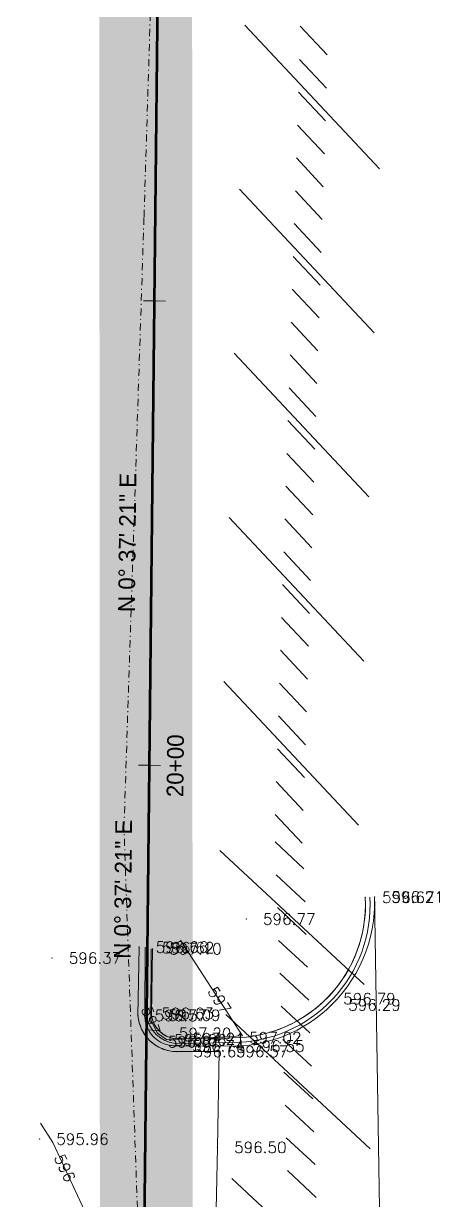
# Model space of a CAD drawing. Extents: x 2536931 to 2538613, y 7112513 to 7131087.
# Drawn here: x 2537889.8 to 2537934.6, y 7124609.3 to 7124736 of the extents above; entities that cross this region are included whole.
import ezdxf
from ezdxf.enums import TextEntityAlignment as Align

# ---------------------------------------------------------------- set-up
doc = ezdxf.new("R2010")
doc.units = 0
doc.header["$MEASUREMENT"] = 0
doc.linetypes.add('DGN Style 4', pattern=[1.524744, 0.762372, -0.381186, 0, -0.381186])
for name, color, linetype, lineweight in [('C-WATR-UGND', 4, 'Continuous', 53), ('C-WATR-UGND-ABANDON-100', 7, 'Continuous', 13), ('C-WATR-UGND-ABANDON-20', 7, 'Continuous', 13), ('D_ALIGN_WL_20_SCALE', 7, 'Continuous', 30), ('D_ALIGN_WL_CENTERLINE', 7, 'DGN Style 4', 30), ('distance', 54, 'Continuous', 0), ('PT', 7, 'Continuous', 0), ('PTELEV', 5, 'Continuous', 0), ('V-PVMT-CONC', 8, 'Continuous', 0), ('V-ROAD-CURB-BACK', 8, 'Continuous', 0), ('V-ROAD-CURB-FACE', 54, 'Continuous', 0), ('V-TINN-BRKL', 100, 'Continuous', 0), ('V-TOPO-MINR', 8, 'Continuous', 0)]:
    doc.layers.add(name, color=color, linetype=linetype, lineweight=lineweight)
doc.styles.add('PTXT', font='romans.shx')
doc.styles.add('ROMANS', font='romans.shx')
doc.styles.add('Style-BRIDGE', font='BRIDGE.shx')

msp = doc.modelspace()

# ---------------------------------------------------------------- linework, layer by layer
at = {"layer": 'C-WATR-UGND'}
msp.add_line((2537902.68, 7124591.1), (2537904.69, 7124775.99), dxfattribs=at)
at = {"layer": 'C-WATR-UGND-ABANDON-100', "linetype": 'Continuous'}
for p, q in [((2537913.65, 7124735.79), (2537928.17, 7124720.32)), ((2537913.09, 7124718.12), (2537927.6, 7124702.65)), ((2537912.53, 7124700.46), (2537927.04, 7124684.99)), ((2537911.96, 7124682.79), (2537926.48, 7124667.32)), ((2537911.4, 7124665.12), (2537925.91, 7124649.65)), ((2537910.98, 7124646.94), (2537926.51, 7124632.49)), ((2537911.62, 7124629.27), (2537927.16, 7124614.83)), ((2537912.26, 7124611.61), (2537927.8, 7124597.16))]:
    msp.add_line(p, q, dxfattribs=at)
at = {"layer": 'C-WATR-UGND-ABANDON-20', "linetype": 'Continuous'}
for p, q in [((2537919.63, 7124735.67), (2537922.53, 7124732.57)), ((2537919.56, 7124732.09), (2537922.46, 7124728.99)), ((2537919.45, 7124728.55), (2537922.35, 7124725.46)), ((2537919.34, 7124725.02), (2537922.24, 7124721.92)), ((2537919.22, 7124721.49), (2537922.12, 7124718.39)), ((2537919.11, 7124717.95), (2537922.01, 7124714.86)), ((2537918.99, 7124714.42), (2537921.9, 7124711.32)), ((2537918.88, 7124710.88), (2537921.78, 7124707.79)), ((2537918.77, 7124707.35), (2537921.67, 7124704.26)), ((2537918.65, 7124703.82), (2537921.55, 7124700.72)), ((2537918.54, 7124700.28), (2537921.44, 7124697.19)), ((2537918.43, 7124696.75), (2537921.33, 7124693.66)), ((2537918.31, 7124693.22), (2537921.21, 7124690.12)), ((2537918.2, 7124689.68), (2537921.1, 7124686.59)), ((2537918.08, 7124686.15), (2537920.99, 7124683.05)), ((2537917.97, 7124682.62), (2537920.87, 7124679.52)), ((2537917.86, 7124679.08), (2537920.76, 7124675.99)), ((2537917.74, 7124675.55), (2537920.64, 7124672.45)), ((2537917.63, 7124672.01), (2537920.53, 7124668.92)), ((2537917.51, 7124668.48), (2537920.42, 7124665.39)), ((2537917.4, 7124664.95), (2537920.3, 7124661.85)), ((2537917.29, 7124661.41), (2537920.19, 7124658.32)), ((2537917.17, 7124657.88), (2537920.08, 7124654.78)), ((2537917.06, 7124654.35), (2537919.96, 7124651.25)), ((2537916.95, 7124650.81), (2537919.85, 7124647.72)), ((2537916.93, 7124647.85), (2537920.04, 7124644.96)), ((2537917.06, 7124644.31), (2537920.16, 7124641.42)), ((2537917.18, 7124640.78), (2537920.29, 7124637.89)), ((2537917.31, 7124637.25), (2537920.42, 7124634.36)), ((2537917.44, 7124633.71), (2537920.55, 7124630.82)), ((2537917.57, 7124630.18), (2537920.67, 7124627.29)), ((2537917.75, 7124626.6), (2537920.85, 7124623.71)), ((2537917.88, 7124623.07), (2537920.98, 7124620.18)), ((2537918, 7124619.53), (2537921.11, 7124616.64)), ((2537918.13, 7124616), (2537921.24, 7124613.11)), ((2537918.26, 7124612.47), (2537921.37, 7124609.58))]:
    msp.add_line(p, q, dxfattribs=at)
at = {"layer": 'D_ALIGN_WL_20_SCALE', "color": 2, "lineweight": 13}
for p, q in [((2537903.93, 7124706.09), (2537902.73, 7124706.11)), ((2537903.93, 7124706.09), (2537905.13, 7124706.08)), ((2537903.39, 7124656.1), (2537902.19, 7124656.11)), ((2537903.39, 7124656.1), (2537904.59, 7124656.08))]:
    msp.add_line(p, q, dxfattribs=at)
at = {"layer": 'D_ALIGN_WL_CENTERLINE', "color": 2, "lineweight": 13}
for p, q in [((2537902.8, 7124715.12), (2537910.25, 7124955.28)), ((2537900.64, 7124649.31), (2537902.8, 7124715.12)), ((2537904.15, 7124550.01), (2537900.64, 7124649.31))]:
    msp.add_line(p, q, dxfattribs=at)
at = {"layer": 'distance', "color": 7, "linetype": 'Continuous', "lineweight": 0, "const_width": 10}
msp.add_lwpolyline([(2537903.05, 7124590.54), (2537902.97, 7124780.6)], dxfattribs=at)
at = {"layer": 'PT'}
for p in [(2537926.65, 7124641.89, 596.67), (2537927.65, 7124641.92, 596.2), (2537913.82, 7124639.54, 596.77), (2537902.26, 7124636.53, 596.66), (2537902.93, 7124636.46, 596.62), (2537903.72, 7124636.34, 597.1), (2537892.89, 7124635.35, 596.37), (2537922.47, 7124630.98, 596.79), (2537923.01, 7124630.3, 596.29), (2537902.15, 7124629.16, 596.57), (2537902.88, 7124629.38, 596.63), (2537903.6, 7124629.19, 597.09), (2537904.76, 7124627.23, 597.2), (2537903.56, 7124626.34, 596.6), (2537904.24, 7124626.53, 596.66), (2537906.17, 7124625.89, 596.73), (2537906.21, 7124626.65, 597.21), (2537912.33, 7124626.77, 597.02), (2537912.65, 7124625.86, 596.55), (2537906.32, 7124625.28, 596.69), (2537910.9, 7124625.29, 596.57), (2537891.54, 7124615.86, 595.96), (2537910.71, 7124614.97, 596.5)]:
    msp.add_point(p, dxfattribs=at)
at = {"layer": 'V-PVMT-CONC', "flags": 128}
msp.add_lwpolyline([(2537902.26, 7124636.53), (2537902.15, 7124629.16, 0.389038), (2537906.32, 7124625.28), (2537910.9, 7124625.29), (2537910.71, 7124614.97), (2537910.51, 7124604.93), (2537889.94, 7124605.27)], format="xyb", dxfattribs=at)
at = {"layer": 'V-ROAD-CURB-BACK', "flags": 128}
msp.add_lwpolyline([(2537926.65, 7124641.89, -0.429927), (2537912.33, 7124626.77), (2537906.21, 7124626.65, -0.343306), (2537903.6, 7124629.19), (2537903.72, 7124636.34)], format="xyb", dxfattribs=at)
at = {"layer": 'V-ROAD-CURB-FACE', "flags": 128}
msp.add_lwpolyline([(2537927.15, 7124641.92, -0.429835), (2537912.34, 7124626.27), (2537906.19, 7124626.15, -0.349267), (2537903.1, 7124629.16), (2537903.22, 7124636.35)], format="xyb", dxfattribs=at)
at = {"layer": 'V-TINN-BRKL', "extrusion": (9.5407e-05, -0.006, 0.999982), "elevation": -41912.82, "flags": 128}
msp.add_lwpolyline([(2537927.58, 7124518.69), (2537928.44, 7124465.04)], dxfattribs=at)
at = {"layer": 'V-TINN-BRKL'}
for points in [[(2537927.65, 7124641.92, 596.2), (2537927.66, 7124641.06, 596.21), (2537927.62, 7124640.21, 596.22), (2537927.53, 7124639.35, 596.22), (2537927.39, 7124638.5, 596.23), (2537927.21, 7124637.66, 596.23), (2537926.98, 7124636.84, 596.24), (2537926.71, 7124636.02, 596.25), (2537926.39, 7124635.23, 596.25), (2537926.03, 7124634.45, 596.26), (2537925.62, 7124633.69, 596.26), (2537925.18, 7124632.96, 596.27), (2537924.69, 7124632.25, 596.27), (2537924.17, 7124631.57, 596.28), (2537923.61, 7124630.92, 596.29), (2537923.01, 7124630.3, 596.29), (2537922.45, 7124629.77, 596.31), (2537921.86, 7124629.28, 596.33), (2537921.25, 7124628.81, 596.34), (2537920.62, 7124628.38, 596.36), (2537919.96, 7124627.97, 596.38), (2537919.29, 7124627.6, 596.39), (2537918.6, 7124627.26, 596.41), (2537917.89, 7124626.96, 596.43), (2537917.17, 7124626.69, 596.44), (2537916.44, 7124626.46, 596.46), (2537915.69, 7124626.27, 596.48), (2537914.94, 7124626.11, 596.5), (2537914.18, 7124625.99, 596.51), (2537913.42, 7124625.91, 596.53), (2537912.65, 7124625.86, 596.55), (2537906.17, 7124625.89, 596.73), (2537906.03, 7124625.89, 596.73), (2537905.9, 7124625.9, 596.73), (2537905.76, 7124625.92, 596.72), (2537905.62, 7124625.94, 596.72), (2537905.49, 7124625.97, 596.71), (2537905.35, 7124626, 596.71), (2537905.22, 7124626.04, 596.7), (2537905.09, 7124626.08, 596.7), (2537904.96, 7124626.13, 596.69), (2537904.84, 7124626.18, 596.69), (2537904.71, 7124626.24, 596.68), (2537904.59, 7124626.3, 596.68), (2537904.47, 7124626.37, 596.67), (2537904.36, 7124626.45, 596.67), (2537904.24, 7124626.53, 596.66), (2537904.07, 7124626.66, 596.66), (2537903.91, 7124626.81, 596.66), (2537903.75, 7124626.96, 596.66), (2537903.61, 7124627.13, 596.65), (2537903.48, 7124627.31, 596.65), (2537903.36, 7124627.49, 596.65), (2537903.25, 7124627.68, 596.65), (2537903.15, 7124627.88, 596.65), (2537903.07, 7124628.09, 596.64), (2537903, 7124628.3, 596.64), (2537902.95, 7124628.51, 596.64), (2537902.91, 7124628.73, 596.64), (2537902.88, 7124628.95, 596.64), (2537902.87, 7124629.16, 596.63), (2537902.88, 7124629.38, 596.63), (2537902.93, 7124636.46, 596.62)], [(2537926.65, 7124641.89, 596.67), (2537926.67, 7124641.09, 596.68), (2537926.64, 7124640.29, 596.69), (2537926.57, 7124639.49, 596.69), (2537926.46, 7124638.69, 596.7), (2537926.3, 7124637.91, 596.71), (2537926.1, 7124637.13, 596.72), (2537925.86, 7124636.37, 596.73), (2537925.57, 7124635.62, 596.74), (2537925.24, 7124634.88, 596.74), (2537924.87, 7124634.17, 596.75), (2537924.47, 7124633.48, 596.76), (2537924.02, 7124632.81, 596.77), (2537923.54, 7124632.17, 596.78), (2537923.02, 7124631.56, 596.79), (2537922.47, 7124630.98, 596.79), (2537921.92, 7124630.46, 596.81), (2537921.35, 7124629.97, 596.83), (2537920.76, 7124629.51, 596.84), (2537920.14, 7124629.09, 596.86), (2537919.5, 7124628.7, 596.87), (2537918.84, 7124628.34, 596.89), (2537918.16, 7124628.01, 596.9), (2537917.47, 7124627.73, 596.92), (2537916.76, 7124627.48, 596.93), (2537916.04, 7124627.26, 596.95), (2537915.31, 7124627.09, 596.96), (2537914.57, 7124626.95, 596.98), (2537913.83, 7124626.85, 596.99), (2537913.08, 7124626.79, 597.01), (2537912.33, 7124626.77, 597.02), (2537906.21, 7124626.65, 597.21), (2537906.11, 7124626.67, 597.21), (2537906.01, 7124626.68, 597.21), (2537905.9, 7124626.71, 597.21), (2537905.8, 7124626.73, 597.21), (2537905.7, 7124626.76, 597.21), (2537905.6, 7124626.79, 597.21), (2537905.5, 7124626.82, 597.21), (2537905.4, 7124626.86, 597.2), (2537905.31, 7124626.9, 597.2), (2537905.21, 7124626.95, 597.2), (2537905.12, 7124627, 597.2), (2537905.03, 7124627.05, 597.2), (2537904.94, 7124627.11, 597.2), (2537904.85, 7124627.16, 597.2), (2537904.76, 7124627.23, 597.2), (2537904.64, 7124627.32, 597.19), (2537904.52, 7124627.43, 597.19), (2537904.41, 7124627.53, 597.18), (2537904.31, 7124627.65, 597.17), (2537904.21, 7124627.77, 597.16), (2537904.11, 7124627.9, 597.16), (2537904.03, 7124628.03, 597.15), (2537903.95, 7124628.16, 597.14), (2537903.88, 7124628.3, 597.13), (2537903.81, 7124628.44, 597.13), (2537903.75, 7124628.59, 597.12), (2537903.7, 7124628.73, 597.11), (2537903.66, 7124628.88, 597.11), (2537903.63, 7124629.04, 597.1), (2537903.6, 7124629.19, 597.09), (2537903.72, 7124636.34, 597.1)], [(2537902.26, 7124636.53, 596.66), (2537902.15, 7124629.16, 596.57), (2537902.18, 7124628.95, 596.57), (2537902.21, 7124628.74, 596.58), (2537902.25, 7124628.53, 596.58), (2537902.31, 7124628.32, 596.58), (2537902.37, 7124628.11, 596.58), (2537902.45, 7124627.91, 596.58), (2537902.54, 7124627.71, 596.59), (2537902.63, 7124627.52, 596.59), (2537902.74, 7124627.33, 596.59), (2537902.85, 7124627.15, 596.59), (2537902.98, 7124626.97, 596.6), (2537903.11, 7124626.8, 596.6), (2537903.25, 7124626.64, 596.6), (2537903.4, 7124626.48, 596.6), (2537903.56, 7124626.34, 596.6), (2537903.72, 7124626.21, 596.61), (2537903.88, 7124626.08, 596.62), (2537904.04, 7124625.97, 596.62), (2537904.21, 7124625.86, 596.63), (2537904.39, 7124625.77, 596.63), (2537904.57, 7124625.68, 596.64), (2537904.75, 7124625.6, 596.65), (2537904.94, 7124625.52, 596.65), (2537905.13, 7124625.46, 596.66), (2537905.32, 7124625.41, 596.66), (2537905.52, 7124625.36, 596.67), (2537905.72, 7124625.33, 596.67), (2537905.92, 7124625.3, 596.68), (2537906.12, 7124625.28, 596.69), (2537906.32, 7124625.28, 596.69), (2537910.9, 7124625.29, 596.57), (2537910.71, 7124614.97, 596.5), (2537910.51, 7124604.93, 596.37)]]:
    msp.add_polyline3d(points, dxfattribs=at)
at = {"layer": 'V-TOPO-MINR', "flags": 128}
for points, elevation in [([(2537903.56, 7124636.36), (2537903.53, 7124628.67), (2537904.27, 7124627.25), (2537905.27, 7124626.55), (2537913.4, 7124626.99), (2537906.73, 7124637.29)], 597), ([(2537891.66, 7124617.59), (2537892.99, 7124615.49), (2537897.81, 7124605.1), (2537895.36, 7124604.49), (2537889.81, 7124604.26)], 596)]:
    msp.add_lwpolyline(points, dxfattribs=dict(at, elevation=elevation))

# ---------------------------------------------------------------- texts
at = {"layer": 'D_ALIGN_WL_20_SCALE', "color": 2, "lineweight": 13, "style": 'Style-BRIDGE'}
for s, p in [('N 0%%d 37\' 21" E', (2537901.89, 7124680.08)), ('20+00', (2537907.07, 7124656.04)), ('N 0%%d 37\' 21" E', (2537901.43, 7124642.75))]:
    msp.add_text(s, height=1.8, rotation=89.3775, dxfattribs=at).set_placement(p, align=Align.CENTER)
at = {"layer": 'PTELEV', "style": 'PTXT'}
for s, p in [('596.67', (2537928.45, 7124641.29, 596.67)), ('596.21', (2537929.45, 7124641.32, 596.2)), ('596.77', (2537915.62, 7124638.94, 596.77)), ('596.37', (2537894.69, 7124634.75, 596.37)), ('596.66', (2537904.06, 7124635.93, 596.66)), ('596.62', (2537904.73, 7124635.86, 596.62)), ('597.10', (2537905.52, 7124635.74, 597.1)), ('596.79', (2537924.27, 7124630.38, 596.79)), ('596.29', (2537924.81, 7124629.7, 596.29)), ('596.57', (2537903.95, 7124628.56, 596.57)), ('596.63', (2537904.68, 7124628.79, 596.63)), ('597.09', (2537905.4, 7124628.59, 597.09)), ('596.66', (2537906.04, 7124625.93, 596.66)), ('597.20', (2537906.56, 7124626.63, 597.2)), ('597.21', (2537908.01, 7124626.05, 597.21)), ('597.02', (2537914.13, 7124626.17, 597.02)), ('596.61', (2537905.36, 7124625.74, 596.6)), ('596.74', (2537907.97, 7124625.29, 596.73)), ('596.69', (2537908.12, 7124624.68, 596.69)), ('596.57', (2537912.7, 7124624.69, 596.57)), ('596.55', (2537914.45, 7124625.26, 596.55)), ('595.96', (2537893.34, 7124615.26, 595.96)), ('596.50', (2537912.51, 7124614.37, 596.5))]:
    msp.add_text(s, height=1.2, dxfattribs=at).set_placement(p)
at = {"layer": 'V-TOPO-MINR', "char_height": 1.2, "attachment_point": 5, "style": 'ROMANS'}
for s, insert, rotation in [('597', (2537910.93, 7124630.8), 302.9032), ('597', (2537903.54, 7124628.63), 288.8238), ('596', (2537894.26, 7124612.75), 294.9035)]:
    msp.add_mtext(s, dxfattribs=dict(at, insert=insert, rotation=rotation))

doc.saveas('drawing.dxf')
